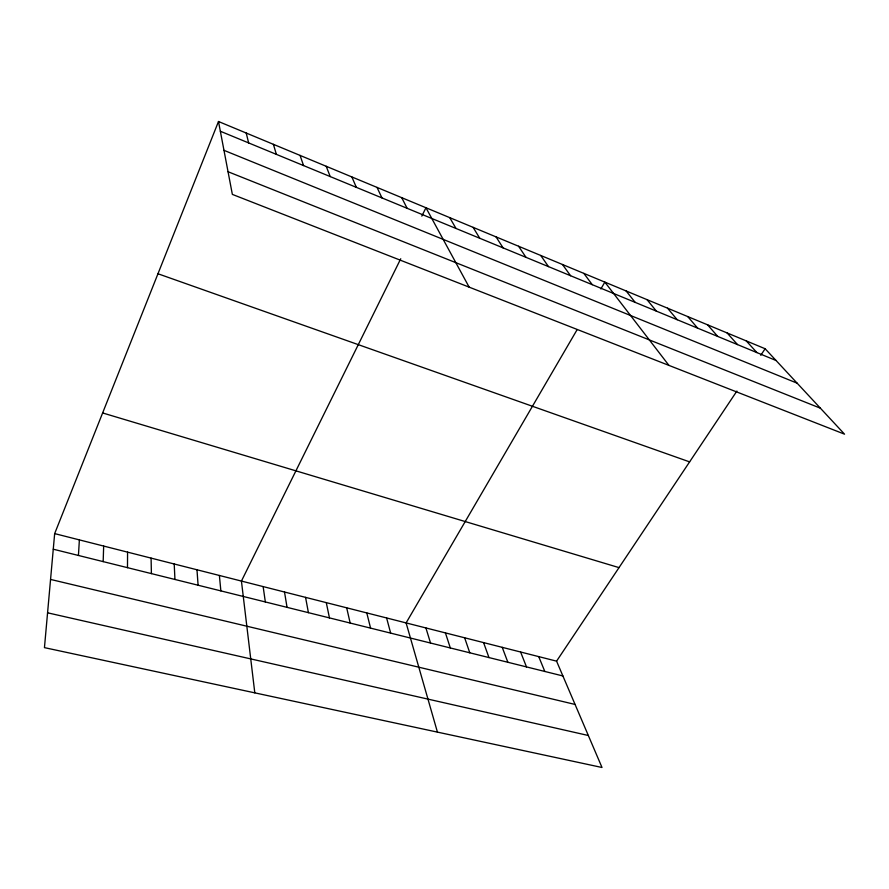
<?xml version="1.0" encoding="UTF-8"?>
<svg xmlns="http://www.w3.org/2000/svg" width="889" height="889" viewBox="0 0 889 889"><rect width="100%" height="100%" fill="white"/><g stroke="black" fill="none" stroke-linecap="round" stroke-linejoin="round"><path stroke-width="1.33" d="M127.483 567.671L127.572 552.136M103.168 561.615L103.669 546.068M78.432 555.458L79.377 539.89M54.662 533.611L44.45 647.636L602.009 767.496L556.57 661.149L54.662 533.611L218.494 121.504L765.129 348.744L844.55 434.176L232.351 194.391L218.494 121.504M400.75 258.743L241.43 581.073L254.799 692.853M421.819 216.116L425.953 207.748L469.148 287.136M577.161 329.597L406.106 622.911L437.432 732.114M600.875 288.947L604.853 282.113L668.939 365.39M556.57 661.149L736.892 391.06M760.762 355.3L765.129 348.744M47.573 612.81L588.351 735.503M50.562 579.428L575.072 704.444M53.273 549.202L562.904 675.962M102.635 412.952L619.011 567.615M157.964 273.756L689.608 461.88M228.051 171.733L820.38 408.184M223.984 150.341L797.144 383.181M220.35 131.25L776.041 360.49M746.271 340.909L756.939 352.611M727.091 332.931L737.514 344.588M707.577 324.818L717.756 336.442M687.742 316.573L697.643 328.141M667.55 308.183L677.185 319.707M647.014 299.649L656.36 311.117M626.123 290.959L635.168 302.371M583.851 273.39L592.274 284.68M562.481 264.5L570.571 275.723M540.723 255.454L548.48 266.611M518.587 246.253L525.988 257.332M496.051 236.885L503.085 247.887M473.115 227.351L479.76 238.263M449.745 217.638L456.001 228.462M401.706 197.669L407.118 208.293M377.014 187.401L381.97 197.925M351.855 176.944L356.345 187.357M538.723 656.604L544.824 671.473M520.598 652.004L526.488 666.906M326.207 166.276L330.208 176.567M502.218 647.336L507.863 662.272M483.572 642.591L488.972 657.571M300.06 155.408L303.56 165.576M464.636 637.78L469.781 652.804M445.422 632.901L450.312 647.959M425.909 627.945L430.532 643.036M273.401 144.329L276.379 154.364M386.604 617.955L390.66 633.124M366.79 612.921L370.569 628.123M246.22 133.028L248.642 142.929M346.688 607.82L350.166 623.056M326.285 602.631L329.452 617.899M305.56 597.364L308.416 612.665M284.513 592.018L287.047 607.354M263.144 586.584L265.333 601.953M219.383 575.472L220.861 590.896M196.98 569.771L198.091 585.229M174.211 563.993L174.944 579.472M151.086 558.114L151.408 573.616"/></g></svg>
